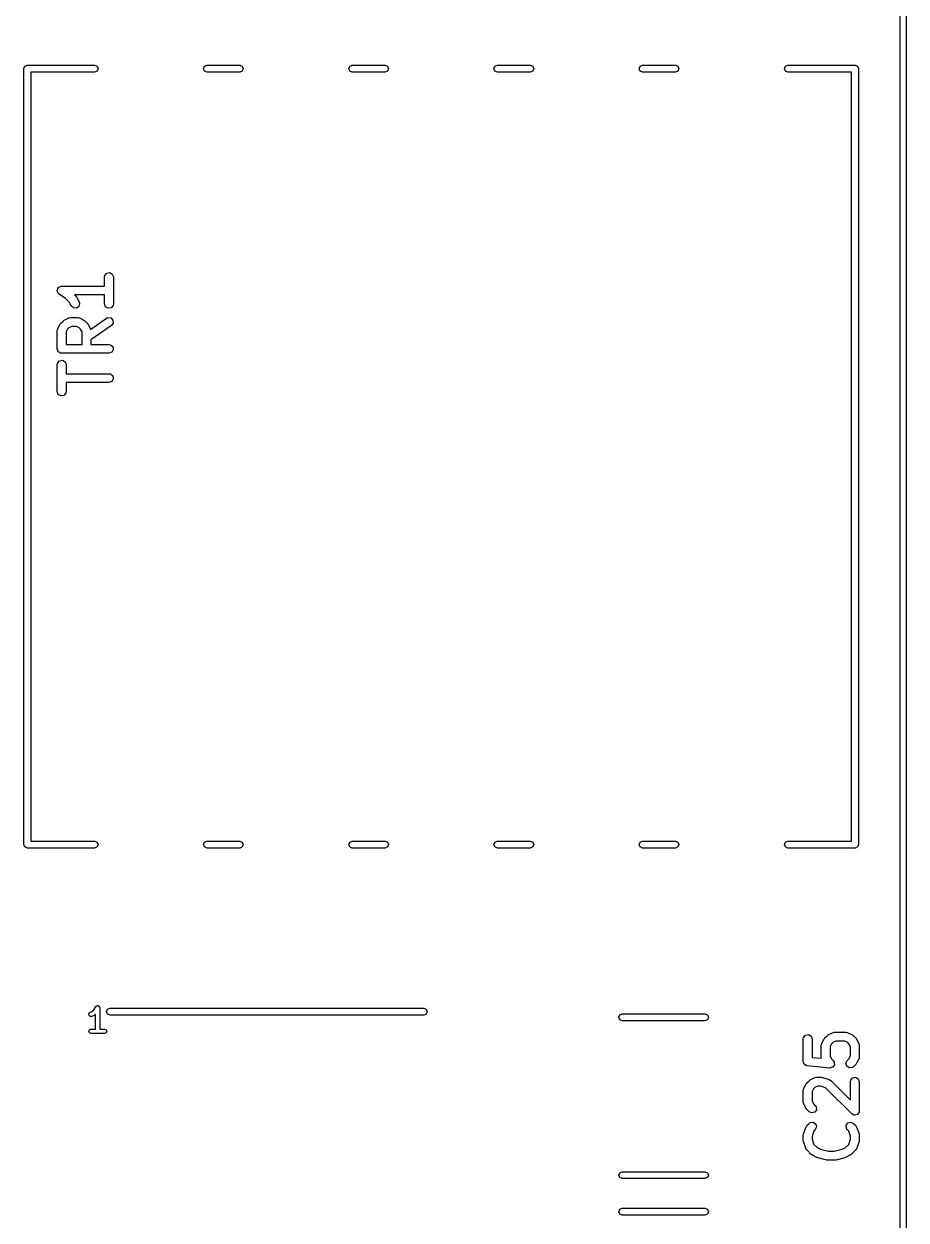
# Model space of a CAD drawing. Extents: x 0 to 4.25, y -4.42 to 0.
# Drawn here: x 3.656 to 4.254, y -2.938 to -2.127 of the extents above; entities that cross this region are included whole.
import ezdxf

# ---------------------------------------------------------------- set-up
doc = ezdxf.new("R2010")
doc.units = 0
doc.header["$MEASUREMENT"] = 0
doc.layers.add('BLACK', color=7, linetype='CONTINUOUS')

msp = doc.modelspace()

# ---------------------------------------------------------------- linework, layer by layer
at = {"layer": 'BLACK', "linetype": 'CONTINUOUS'}
for p, q in [((4.25394, 0), (4.25394, -4.33071)), ((4.25, -4.32874), (4.25, -0.001969)), ((3.656, -2.15735), (3.65669, -2.15568)), ((3.65669, -2.15568), (3.65836, -2.15499)), ((3.65836, -2.15499), (3.70391, -2.15499)), ((3.70391, -2.15499), (3.70558, -2.15568)), ((3.70558, -2.15568), (3.70627, -2.15735)), ((3.77775, -2.15735), (3.77844, -2.15568)), ((3.77844, -2.15568), (3.78011, -2.15499)), ((3.78011, -2.15499), (3.80233, -2.15499)), ((3.80233, -2.15499), (3.804, -2.15568)), ((3.804, -2.15568), (3.8047, -2.15735)), ((3.87617, -2.15735), (3.87686, -2.15568)), ((3.87686, -2.15568), (3.87853, -2.15499)), ((3.87853, -2.15499), (3.90076, -2.15499)), ((3.90076, -2.15499), (3.90243, -2.15568)), ((3.90243, -2.15568), (3.90312, -2.15735)), ((3.9746, -2.15735), (3.97529, -2.15568)), ((3.97529, -2.15568), (3.97696, -2.15499)), ((3.97696, -2.15499), (3.99918, -2.15499)), ((3.99918, -2.15499), (4.00085, -2.15568)), ((4.00085, -2.15568), (4.00155, -2.15735)), ((4.07302, -2.15735), (4.07371, -2.15568)), ((4.07371, -2.15568), (4.07538, -2.15499)), ((4.07538, -2.15499), (4.09761, -2.15499)), ((4.09761, -2.15499), (4.09928, -2.15568)), ((4.09928, -2.15568), (4.09997, -2.15735)), ((4.17145, -2.15735), (4.17214, -2.15568)), ((4.17214, -2.15568), (4.17381, -2.15499)), ((4.17381, -2.15499), (4.21936, -2.15499)), ((4.21936, -2.15499), (4.22103, -2.15568)), ((4.22103, -2.15568), (4.22172, -2.15735)), ((3.656, -2.68335), (3.656, -2.15735)), ((3.70391, -2.15972), (3.66072, -2.15972)), ((3.66072, -2.15972), (3.66072, -2.68099)), ((3.70558, -2.15902), (3.70391, -2.15972)), ((3.70627, -2.15735), (3.70558, -2.15902)), ((3.77844, -2.15902), (3.77775, -2.15735)), ((3.78011, -2.15972), (3.77844, -2.15902)), ((3.80233, -2.15972), (3.78011, -2.15972)), ((3.804, -2.15902), (3.80233, -2.15972)), ((3.8047, -2.15735), (3.804, -2.15902)), ((3.87686, -2.15902), (3.87617, -2.15735)), ((3.87853, -2.15972), (3.87686, -2.15902)), ((3.90076, -2.15972), (3.87853, -2.15972)), ((3.90243, -2.15902), (3.90076, -2.15972)), ((3.90312, -2.15735), (3.90243, -2.15902)), ((3.97529, -2.15902), (3.9746, -2.15735)), ((3.97696, -2.15972), (3.97529, -2.15902)), ((3.99918, -2.15972), (3.97696, -2.15972)), ((4.00085, -2.15902), (3.99918, -2.15972)), ((4.00155, -2.15735), (4.00085, -2.15902)), ((4.07371, -2.15902), (4.07302, -2.15735)), ((4.07538, -2.15972), (4.07371, -2.15902)), ((4.09761, -2.15972), (4.07538, -2.15972)), ((4.09928, -2.15902), (4.09761, -2.15972)), ((4.09997, -2.15735), (4.09928, -2.15902)), ((4.17214, -2.15902), (4.17145, -2.15735)), ((4.17381, -2.15972), (4.17214, -2.15902)), ((4.217, -2.15972), (4.17381, -2.15972)), ((4.217, -2.68099), (4.217, -2.15972)), ((4.22172, -2.15735), (4.22172, -2.68335)), ((3.71061, -2.29857), (3.71079, -2.29755)), ((3.71061, -2.30471), (3.71061, -2.29857)), ((3.71079, -2.29755), (3.71211, -2.29597)), ((3.71211, -2.29597), (3.71413, -2.29562)), ((3.71413, -2.29562), (3.71591, -2.29664)), ((3.71591, -2.29664), (3.71661, -2.29857)), ((3.71661, -2.29857), (3.71661, -2.31686)), ((3.67862, -2.30752), (3.67869, -2.30736)), ((3.67886, -2.30836), (3.67862, -2.30752)), ((3.67866, -2.30719), (3.67909, -2.30644)), ((3.67869, -2.30736), (3.67866, -2.30719)), ((3.67901, -2.30922), (3.67886, -2.30836)), ((3.67914, -2.30933), (3.67901, -2.30922)), ((3.67909, -2.30644), (3.67944, -2.30564)), ((3.67919, -2.30949), (3.67914, -2.30933)), ((3.67995, -2.31021), (3.67919, -2.30949)), ((3.67944, -2.30564), (3.6796, -2.30557)), ((3.6796, -2.30557), (3.67968, -2.30542)), ((3.67968, -2.30542), (3.6805, -2.30512)), ((3.68427, -2.31309), (3.67995, -2.31021)), ((3.6805, -2.30512), (3.68128, -2.30473)), ((3.68128, -2.30473), (3.68145, -2.30477)), ((3.68145, -2.30477), (3.68161, -2.30471)), ((3.68161, -2.30471), (3.71061, -2.30471)), ((3.71061, -2.31072), (3.69038, -2.31072)), ((3.69038, -2.31072), (3.69135, -2.31169)), ((3.71061, -2.31686), (3.71061, -2.31072)), ((3.68676, -2.31559), (3.68427, -2.31309)), ((3.68807, -2.3182), (3.68676, -2.31559)), ((3.68956, -2.31961), (3.68807, -2.3182)), ((3.69135, -2.31169), (3.69186, -2.31242)), ((3.69326, -2.31851), (3.69161, -2.31973)), ((3.69186, -2.31242), (3.69191, -2.31247)), ((3.69191, -2.31247), (3.69344, -2.31552)), ((3.69373, -2.31651), (3.69326, -2.31851)), ((3.69344, -2.31552), (3.69373, -2.31651)), ((3.71131, -2.31879), (3.71061, -2.31686)), ((3.71309, -2.31981), (3.71131, -2.31879)), ((3.71643, -2.31788), (3.71511, -2.31946)), ((3.71661, -2.31686), (3.71643, -2.31788)), ((3.68332, -2.32789), (3.68636, -2.32637)), ((3.68636, -2.32637), (3.68736, -2.32607)), ((3.68736, -2.32607), (3.68754, -2.32611)), ((3.68754, -2.32611), (3.68771, -2.32605)), ((3.68771, -2.32605), (3.69228, -2.32605)), ((3.69161, -2.31973), (3.68956, -2.31961)), ((3.69228, -2.32605), (3.6933, -2.32623)), ((3.6933, -2.32623), (3.69344, -2.32634)), ((3.69344, -2.32634), (3.69362, -2.32637)), ((3.69362, -2.32637), (3.69667, -2.32789)), ((3.70115, -2.33411), (3.71189, -2.32659)), ((3.71189, -2.32659), (3.71283, -2.32615)), ((3.71283, -2.32615), (3.71488, -2.32633)), ((3.71511, -2.31946), (3.71309, -2.31981)), ((3.71488, -2.32633), (3.71633, -2.32778)), ((3.67861, -2.33514), (3.67879, -2.33412)), ((3.67861, -2.34733), (3.67861, -2.33514)), ((3.67879, -2.33412), (3.67891, -2.33398)), ((3.67891, -2.33398), (3.67893, -2.3338)), ((3.67893, -2.3338), (3.68045, -2.33075)), ((3.68045, -2.33075), (3.68098, -2.33003)), ((3.68098, -2.33003), (3.68101, -2.32997)), ((3.68101, -2.32997), (3.68254, -2.32845)), ((3.68254, -2.32845), (3.68327, -2.32794)), ((3.68327, -2.32794), (3.68332, -2.32789)), ((3.6856, -2.33387), (3.68461, -2.33585)), ((3.68643, -2.33304), (3.6856, -2.33387)), ((3.68841, -2.33205), (3.68643, -2.33304)), ((3.69157, -2.33205), (3.68841, -2.33205)), ((3.69355, -2.33304), (3.69157, -2.33205)), ((3.69438, -2.33387), (3.69355, -2.33304)), ((3.69537, -2.33585), (3.69438, -2.33387)), ((3.69667, -2.32789), (3.69739, -2.32842)), ((3.69739, -2.32842), (3.69745, -2.32845)), ((3.69745, -2.32845), (3.69897, -2.32997)), ((3.69897, -2.32997), (3.69948, -2.33071)), ((3.69948, -2.33071), (3.69953, -2.33075)), ((3.69953, -2.33075), (3.70106, -2.3338)), ((3.70106, -2.3338), (3.70115, -2.33411)), ((3.71533, -2.33151), (3.70137, -2.34128)), ((3.71651, -2.32983), (3.71533, -2.33151)), ((3.71633, -2.32778), (3.71651, -2.32983)), ((3.68461, -2.33585), (3.68461, -2.34433)), ((3.69537, -2.34433), (3.69537, -2.33585)), ((3.70137, -2.34128), (3.70137, -2.34433)), ((3.67888, -2.34807), (3.67861, -2.34733)), ((3.67901, -2.34883), (3.67888, -2.34807)), ((3.67922, -2.34901), (3.67901, -2.34883)), ((3.67931, -2.34926), (3.67922, -2.34901)), ((3.67999, -2.34965), (3.67931, -2.34926)), ((3.68058, -2.35015), (3.67999, -2.34965)), ((3.68097, -2.35022), (3.68058, -2.35015)), ((3.68109, -2.35029), (3.68097, -2.35022)), ((3.68122, -2.35027), (3.68109, -2.35029)), ((3.68161, -2.35033), (3.68122, -2.35027)), ((3.71361, -2.35033), (3.68161, -2.35033)), ((3.68461, -2.34433), (3.69537, -2.34433)), ((3.70137, -2.34433), (3.71361, -2.34433)), ((3.71361, -2.34433), (3.71464, -2.34451)), ((3.71554, -2.34963), (3.71361, -2.35033)), ((3.71464, -2.34451), (3.71621, -2.34583)), ((3.71656, -2.34786), (3.71554, -2.34963)), ((3.71621, -2.34583), (3.71656, -2.34786)), ((3.67861, -2.358), (3.67879, -2.35697)), ((3.67861, -2.37629), (3.67861, -2.358)), ((3.67879, -2.35697), (3.68011, -2.3554)), ((3.68011, -2.3554), (3.68213, -2.35505)), ((3.68213, -2.35505), (3.68391, -2.35607)), ((3.68391, -2.35607), (3.68461, -2.358)), ((3.68461, -2.358), (3.68461, -2.36414)), ((3.68461, -2.36414), (3.71361, -2.36414)), ((3.71361, -2.36414), (3.71464, -2.36432)), ((3.71464, -2.36432), (3.71621, -2.36564)), ((3.71656, -2.36766), (3.71554, -2.36944)), ((3.71621, -2.36564), (3.71656, -2.36766)), ((3.71361, -2.37014), (3.68461, -2.37014)), ((3.68461, -2.37014), (3.68461, -2.37629)), ((3.71554, -2.36944), (3.71361, -2.37014)), ((3.67931, -2.37821), (3.67861, -2.37629)), ((3.68109, -2.37924), (3.67931, -2.37821)), ((3.68311, -2.37888), (3.68109, -2.37924)), ((3.68443, -2.37731), (3.68311, -2.37888)), ((3.68461, -2.37629), (3.68443, -2.37731)), ((3.65669, -2.68502), (3.656, -2.68335)), ((3.66072, -2.68099), (3.70391, -2.68099)), ((3.70391, -2.68099), (3.70558, -2.68168)), ((3.70558, -2.68168), (3.70627, -2.68335)), ((3.70627, -2.68335), (3.70558, -2.68502)), ((3.77775, -2.68335), (3.77844, -2.68168)), ((3.77844, -2.68502), (3.77775, -2.68335)), ((3.77844, -2.68168), (3.78011, -2.68099)), ((3.78011, -2.68099), (3.80233, -2.68099)), ((3.80233, -2.68099), (3.804, -2.68168)), ((3.804, -2.68168), (3.8047, -2.68335)), ((3.8047, -2.68335), (3.804, -2.68502)), ((3.87617, -2.68335), (3.87686, -2.68168)), ((3.87686, -2.68502), (3.87617, -2.68335)), ((3.87686, -2.68168), (3.87853, -2.68099)), ((3.87853, -2.68099), (3.90076, -2.68099)), ((3.90076, -2.68099), (3.90243, -2.68168)), ((3.90243, -2.68168), (3.90312, -2.68335)), ((3.90312, -2.68335), (3.90243, -2.68502)), ((3.9746, -2.68335), (3.97529, -2.68168)), ((3.97529, -2.68502), (3.9746, -2.68335)), ((3.97529, -2.68168), (3.97696, -2.68099)), ((3.97696, -2.68099), (3.99918, -2.68099)), ((3.99918, -2.68099), (4.00085, -2.68168)), ((4.00085, -2.68168), (4.00155, -2.68335)), ((4.00155, -2.68335), (4.00085, -2.68502)), ((4.07302, -2.68335), (4.07371, -2.68168)), ((4.07371, -2.68502), (4.07302, -2.68335)), ((4.07371, -2.68168), (4.07538, -2.68099)), ((4.07538, -2.68099), (4.09761, -2.68099)), ((4.09761, -2.68099), (4.09928, -2.68168)), ((4.09928, -2.68168), (4.09997, -2.68335)), ((4.09997, -2.68335), (4.09928, -2.68502)), ((4.17145, -2.68335), (4.17214, -2.68168)), ((4.17214, -2.68502), (4.17145, -2.68335)), ((4.17214, -2.68168), (4.17381, -2.68099)), ((4.17381, -2.68099), (4.217, -2.68099)), ((4.22172, -2.68335), (4.22103, -2.68502)), ((3.65836, -2.68572), (3.65669, -2.68502)), ((3.70391, -2.68572), (3.65836, -2.68572)), ((3.70558, -2.68502), (3.70391, -2.68572)), ((3.78011, -2.68572), (3.77844, -2.68502)), ((3.80233, -2.68572), (3.78011, -2.68572)), ((3.804, -2.68502), (3.80233, -2.68572)), ((3.87853, -2.68572), (3.87686, -2.68502)), ((3.90076, -2.68572), (3.87853, -2.68572)), ((3.90243, -2.68502), (3.90076, -2.68572)), ((3.97696, -2.68572), (3.97529, -2.68502)), ((3.99918, -2.68572), (3.97696, -2.68572)), ((4.00085, -2.68502), (3.99918, -2.68572)), ((4.07538, -2.68572), (4.07371, -2.68502)), ((4.09761, -2.68572), (4.07538, -2.68572)), ((4.09928, -2.68502), (4.09761, -2.68572)), ((4.17381, -2.68572), (4.17214, -2.68502)), ((4.21936, -2.68572), (4.17381, -2.68572)), ((4.22103, -2.68502), (4.21936, -2.68572)), ((3.70003, -2.79813), (3.70078, -2.79726)), ((3.70078, -2.79726), (3.70209, -2.79661)), ((3.70209, -2.79661), (3.70333, -2.79536)), ((3.70333, -2.79536), (3.70478, -2.7932)), ((3.70478, -2.7932), (3.7049, -2.79312)), ((3.7049, -2.79312), (3.70496, -2.79297)), ((3.70496, -2.79297), (3.70537, -2.79281)), ((3.70537, -2.79281), (3.70573, -2.79256)), ((3.70573, -2.79256), (3.70588, -2.79259)), ((3.70588, -2.79259), (3.70602, -2.79253)), ((3.70602, -2.79253), (3.70643, -2.7927)), ((3.70643, -2.7927), (3.70686, -2.79279)), ((3.70686, -2.79279), (3.70694, -2.79291)), ((3.70694, -2.79291), (3.70708, -2.79297)), ((3.70708, -2.79297), (3.70725, -2.79338)), ((3.70725, -2.79338), (3.70749, -2.79374)), ((3.70749, -2.79374), (3.70746, -2.79389)), ((3.70746, -2.79389), (3.70752, -2.79403)), ((3.70752, -2.79403), (3.70752, -2.80853)), ((3.71205, -2.79661), (3.71274, -2.79494)), ((3.71274, -2.79828), (3.71205, -2.79661)), ((3.71274, -2.79494), (3.71441, -2.79425)), ((3.71441, -2.79425), (3.92701, -2.79425)), ((3.92701, -2.79425), (3.92868, -2.79494)), ((3.92868, -2.79494), (3.92937, -2.79661)), ((3.92937, -2.79661), (3.92868, -2.79828)), ((3.70011, -2.79928), (3.70003, -2.79813)), ((3.70098, -2.80003), (3.70011, -2.79928)), ((3.70212, -2.79995), (3.70098, -2.80003)), ((3.70365, -2.79918), (3.70212, -2.79995)), ((3.70381, -2.799), (3.70365, -2.79918)), ((3.70404, -2.7989), (3.70381, -2.799)), ((3.70452, -2.79842), (3.70404, -2.7989)), ((3.70452, -2.80853), (3.70452, -2.79842)), ((3.71441, -2.79898), (3.71274, -2.79828)), ((3.92701, -2.79898), (3.71441, -2.79898)), ((3.92868, -2.79828), (3.92701, -2.79898)), ((4.05924, -2.80043), (4.05993, -2.79876)), ((4.05993, -2.8021), (4.05924, -2.80043)), ((4.05993, -2.79876), (4.0616, -2.79807)), ((4.0616, -2.8028), (4.05993, -2.8021)), ((4.0616, -2.79807), (4.11761, -2.79807)), ((4.11761, -2.8028), (4.0616, -2.8028)), ((4.11761, -2.79807), (4.11928, -2.79876)), ((4.11928, -2.8021), (4.11761, -2.8028)), ((4.11928, -2.79876), (4.11997, -2.80043)), ((4.11997, -2.80043), (4.11928, -2.8021)), ((3.69995, -2.81003), (3.70039, -2.80897)), ((3.70039, -2.81109), (3.69995, -2.81003)), ((3.70039, -2.80897), (3.70145, -2.80853)), ((3.70145, -2.81153), (3.70039, -2.81109)), ((3.70145, -2.80853), (3.70452, -2.80853)), ((3.7106, -2.81153), (3.70145, -2.81153)), ((3.70752, -2.80853), (3.7106, -2.80853)), ((3.7106, -2.80853), (3.71166, -2.80897)), ((3.71166, -2.81109), (3.7106, -2.81153)), ((3.71166, -2.80897), (3.7121, -2.81003)), ((3.7121, -2.81003), (3.71166, -2.81109)), ((4.18442, -2.81409), (4.18574, -2.81252)), ((4.18574, -2.81252), (4.18776, -2.81216)), ((4.18776, -2.81216), (4.18954, -2.81319)), ((4.18954, -2.81319), (4.19024, -2.81512)), ((4.19883, -2.81452), (4.20036, -2.813)), ((4.20036, -2.813), (4.20109, -2.81248)), ((4.20109, -2.81248), (4.20114, -2.81244)), ((4.20114, -2.81244), (4.20418, -2.81091)), ((4.20418, -2.81091), (4.20518, -2.81062)), ((4.20518, -2.81062), (4.20536, -2.81066)), ((4.20536, -2.81066), (4.20553, -2.8106)), ((4.20553, -2.8106), (4.21314, -2.8106)), ((4.21314, -2.8106), (4.21417, -2.81078)), ((4.21417, -2.81078), (4.21431, -2.81089)), ((4.21431, -2.81089), (4.21449, -2.81091)), ((4.21449, -2.81091), (4.21753, -2.81244)), ((4.21753, -2.81244), (4.21825, -2.81297)), ((4.21825, -2.81297), (4.21831, -2.813)), ((4.21831, -2.813), (4.21984, -2.81452)), ((4.18424, -2.81512), (4.18442, -2.81409)), ((4.18424, -2.83036), (4.18424, -2.81512)), ((4.19024, -2.81512), (4.19024, -2.82764)), ((4.19643, -2.81969), (4.19661, -2.81866)), ((4.19643, -2.82731), (4.19643, -2.81969)), ((4.19661, -2.81866), (4.19673, -2.81853)), ((4.19673, -2.81853), (4.19675, -2.81835)), ((4.19675, -2.81835), (4.19827, -2.8153)), ((4.19827, -2.8153), (4.19881, -2.81458)), ((4.19881, -2.81458), (4.19883, -2.81452)), ((4.20342, -2.81842), (4.20243, -2.8204)), ((4.20243, -2.8204), (4.20243, -2.8266)), ((4.20426, -2.81758), (4.20342, -2.81842)), ((4.20623, -2.8166), (4.20426, -2.81758)), ((4.21244, -2.8166), (4.20623, -2.8166)), ((4.21442, -2.81758), (4.21244, -2.8166)), ((4.21525, -2.81842), (4.21442, -2.81758)), ((4.21624, -2.8204), (4.21525, -2.81842)), ((4.21624, -2.8266), (4.21624, -2.8204)), ((4.21984, -2.81452), (4.22035, -2.81526)), ((4.22035, -2.81526), (4.2204, -2.8153)), ((4.2204, -2.8153), (4.22192, -2.81835)), ((4.22192, -2.81835), (4.22222, -2.81935)), ((4.22222, -2.81935), (4.22218, -2.81952)), ((4.22218, -2.81952), (4.22224, -2.81969)), ((4.22224, -2.81969), (4.22224, -2.82731)), ((4.19024, -2.82764), (4.19664, -2.82828)), ((4.19649, -2.82748), (4.19643, -2.82731)), ((4.19645, -2.82765), (4.19649, -2.82748)), ((4.19664, -2.82828), (4.19645, -2.82765)), ((4.20243, -2.8266), (4.20342, -2.82858)), ((4.20342, -2.82858), (4.2046, -2.82976)), ((4.2046, -2.82976), (4.2052, -2.83061)), ((4.2132, -2.83162), (4.21407, -2.82976)), ((4.21407, -2.82976), (4.21525, -2.82858)), ((4.21525, -2.82858), (4.21624, -2.8266)), ((4.22192, -2.82865), (4.2204, -2.8317)), ((4.22194, -2.82847), (4.22192, -2.82865)), ((4.22206, -2.82834), (4.22194, -2.82847)), ((4.22224, -2.82731), (4.22206, -2.82834)), ((4.18446, -2.83096), (4.18424, -2.83036)), ((4.18451, -2.83159), (4.18446, -2.83096)), ((4.1848, -2.83189), (4.18451, -2.83159)), ((4.18494, -2.83229), (4.1848, -2.83189)), ((4.18549, -2.8326), (4.18494, -2.83229)), ((4.18594, -2.83306), (4.18549, -2.8326)), ((4.18661, -2.83325), (4.18594, -2.83306)), ((4.18672, -2.83331), (4.18661, -2.83325)), ((4.18679, -2.8333), (4.18672, -2.83331)), ((4.18694, -2.83334), (4.18679, -2.8333)), ((4.20218, -2.83487), (4.18694, -2.83334)), ((4.2022, -2.83486), (4.20218, -2.83487)), ((4.20222, -2.83487), (4.2022, -2.83486)), ((4.20319, -2.83461), (4.20222, -2.83487)), ((4.20417, -2.83436), (4.20319, -2.83461)), ((4.20418, -2.83434), (4.20417, -2.83436)), ((4.2042, -2.83434), (4.20418, -2.83434)), ((4.20478, -2.83351), (4.2042, -2.83434)), ((4.20537, -2.83269), (4.20478, -2.83351)), ((4.2052, -2.83061), (4.2052, -2.83063)), ((4.2052, -2.83063), (4.20521, -2.83065)), ((4.20521, -2.83065), (4.20529, -2.83165)), ((4.20529, -2.83165), (4.20538, -2.83266)), ((4.20538, -2.83266), (4.20536, -2.83267)), ((4.20536, -2.83267), (4.20537, -2.83269)), ((4.21373, -2.8336), (4.2132, -2.83162)), ((4.21542, -2.83478), (4.21373, -2.8336)), ((4.21746, -2.8346), (4.21542, -2.83478)), ((4.21831, -2.834), (4.21746, -2.8346)), ((4.21984, -2.83248), (4.21831, -2.834)), ((4.21987, -2.83242), (4.21984, -2.83248)), ((4.2204, -2.8317), (4.21987, -2.83242)), ((4.18456, -2.84883), (4.18608, -2.84578)), ((4.18608, -2.84578), (4.18661, -2.84506)), ((4.18661, -2.84506), (4.18664, -2.845)), ((4.18664, -2.845), (4.18817, -2.84347)), ((4.18817, -2.84347), (4.1889, -2.84296)), ((4.1889, -2.84296), (4.18895, -2.84291)), ((4.18895, -2.84291), (4.19199, -2.84139)), ((4.19199, -2.84139), (4.19299, -2.84109)), ((4.19299, -2.84109), (4.19317, -2.84113)), ((4.19317, -2.84113), (4.19334, -2.84107)), ((4.19334, -2.84107), (4.19638, -2.84107)), ((4.19638, -2.84107), (4.19727, -2.84123)), ((4.19727, -2.84123), (4.19733, -2.84123)), ((4.19733, -2.84123), (4.2019, -2.84275)), ((4.2019, -2.84275), (4.20282, -2.84325)), ((4.20282, -2.84325), (4.20291, -2.8434)), ((4.20291, -2.8434), (4.20308, -2.84347)), ((4.20308, -2.84347), (4.21624, -2.85664)), ((4.21624, -2.84407), (4.21642, -2.84305)), ((4.21624, -2.85664), (4.21624, -2.84407)), ((4.21642, -2.84305), (4.21774, -2.84147)), ((4.21774, -2.84147), (4.21976, -2.84112)), ((4.21976, -2.84112), (4.22154, -2.84214)), ((4.22154, -2.84214), (4.22224, -2.84407)), ((4.22224, -2.84407), (4.22224, -2.86388)), ((4.18424, -2.85017), (4.18442, -2.84914)), ((4.18424, -2.85779), (4.18424, -2.85017)), ((4.18442, -2.84914), (4.18454, -2.849)), ((4.18454, -2.849), (4.18456, -2.84883)), ((4.19123, -2.8489), (4.19024, -2.85088)), ((4.19024, -2.85088), (4.19024, -2.85708)), ((4.19206, -2.84806), (4.19123, -2.8489)), ((4.19404, -2.84707), (4.19206, -2.84806)), ((4.1959, -2.84707), (4.19404, -2.84707)), ((4.19933, -2.84822), (4.1959, -2.84707)), ((4.21712, -2.866), (4.19933, -2.84822)), ((4.1843, -2.85795), (4.18424, -2.85779)), ((4.18426, -2.85813), (4.1843, -2.85795)), ((4.18456, -2.85913), (4.18426, -2.85813)), ((4.18608, -2.86218), (4.18456, -2.85913)), ((4.18613, -2.86222), (4.18608, -2.86218)), ((4.18664, -2.86295), (4.18613, -2.86222)), ((4.19024, -2.85708), (4.19123, -2.85906)), ((4.19123, -2.85906), (4.19241, -2.86024)), ((4.19241, -2.86024), (4.19301, -2.86109)), ((4.19301, -2.86109), (4.19319, -2.86313)), ((4.18817, -2.86448), (4.18664, -2.86295)), ((4.19003, -2.86535), (4.18817, -2.86448)), ((4.19201, -2.86481), (4.19003, -2.86535)), ((4.19319, -2.86313), (4.19201, -2.86481)), ((4.21794, -2.86638), (4.21712, -2.866)), ((4.21872, -2.86684), (4.21794, -2.86638)), ((4.21885, -2.86681), (4.21872, -2.86684)), ((4.21898, -2.86687), (4.21885, -2.86681)), ((4.21985, -2.86664), (4.21898, -2.86687)), ((4.22074, -2.86648), (4.21985, -2.86664)), ((4.22083, -2.86637), (4.22074, -2.86648)), ((4.22096, -2.86634), (4.22083, -2.86637)), ((4.22148, -2.8656), (4.22096, -2.86634)), ((4.22206, -2.86491), (4.22148, -2.8656)), ((4.22209, -2.86472), (4.22206, -2.86491)), ((4.22214, -2.86466), (4.22209, -2.86472)), ((4.22224, -2.86388), (4.22213, -2.86453)), ((4.22213, -2.86453), (4.22214, -2.86466)), ((4.18439, -2.87969), (4.18592, -2.87512)), ((4.18592, -2.87512), (4.18641, -2.87421)), ((4.18641, -2.87421), (4.18657, -2.87411)), ((4.18657, -2.87411), (4.18664, -2.87395)), ((4.18664, -2.87395), (4.18817, -2.87243)), ((4.18817, -2.87243), (4.18902, -2.87183)), ((4.18902, -2.87183), (4.19106, -2.87165)), ((4.19139, -2.87769), (4.19024, -2.88113)), ((4.19106, -2.87165), (4.19274, -2.87283)), ((4.19241, -2.87667), (4.19139, -2.87769)), ((4.19328, -2.87481), (4.19241, -2.87667)), ((4.19274, -2.87283), (4.19328, -2.87481)), ((4.21329, -2.87377), (4.21447, -2.87209)), ((4.21347, -2.87582), (4.21329, -2.87377)), ((4.21407, -2.87667), (4.21347, -2.87582)), ((4.21509, -2.87769), (4.21407, -2.87667)), ((4.21447, -2.87209), (4.21645, -2.87156)), ((4.21624, -2.88113), (4.21509, -2.87769)), ((4.21645, -2.87156), (4.21831, -2.87243)), ((4.21831, -2.87243), (4.21984, -2.87395)), ((4.21984, -2.87395), (4.22044, -2.8748)), ((4.22044, -2.8748), (4.22045, -2.87498)), ((4.22045, -2.87498), (4.22056, -2.87512)), ((4.22056, -2.87512), (4.22209, -2.87969)), ((4.18424, -2.88064), (4.1844, -2.87976)), ((4.18424, -2.88369), (4.18424, -2.88064)), ((4.18426, -2.88375), (4.18424, -2.88369)), ((4.18439, -2.88464), (4.18426, -2.88375)), ((4.1844, -2.87976), (4.18439, -2.87969)), ((4.18592, -2.88921), (4.18439, -2.88464)), ((4.19024, -2.88113), (4.19024, -2.8832)), ((4.19024, -2.8832), (4.19139, -2.88664)), ((4.19139, -2.88664), (4.19359, -2.88884)), ((4.21289, -2.88884), (4.21509, -2.88664)), ((4.21509, -2.88664), (4.21624, -2.8832)), ((4.21624, -2.8832), (4.21624, -2.88113)), ((4.22209, -2.88464), (4.22056, -2.88921)), ((4.22224, -2.88369), (4.22208, -2.88457)), ((4.22208, -2.88457), (4.22209, -2.88464)), ((4.22209, -2.87969), (4.22222, -2.88058)), ((4.22222, -2.88058), (4.22224, -2.88064)), ((4.22224, -2.88064), (4.22224, -2.88369)), ((4.18603, -2.88935), (4.18592, -2.88921)), ((4.18604, -2.88953), (4.18603, -2.88935)), ((4.18664, -2.89038), (4.18604, -2.88953)), ((4.18969, -2.89343), (4.18664, -2.89038)), ((4.18975, -2.89346), (4.18969, -2.89343)), ((4.19047, -2.89399), (4.18975, -2.89346)), ((4.19352, -2.89552), (4.19047, -2.89399)), ((4.19359, -2.88884), (4.19591, -2.89)), ((4.19591, -2.89), (4.20132, -2.89136)), ((4.20132, -2.89136), (4.20516, -2.89136)), ((4.20516, -2.89136), (4.21057, -2.89)), ((4.21057, -2.89), (4.21289, -2.88884)), ((4.21601, -2.89399), (4.21296, -2.89552)), ((4.21606, -2.89395), (4.21601, -2.89399)), ((4.21679, -2.89343), (4.21606, -2.89395)), ((4.21984, -2.89038), (4.21679, -2.89343)), ((4.21991, -2.89022), (4.21984, -2.89038)), ((4.22007, -2.89013), (4.21991, -2.89022)), ((4.22056, -2.88921), (4.22007, -2.89013)), ((4.19366, -2.89553), (4.19352, -2.89552)), ((4.19413, -2.89574), (4.19366, -2.89553)), ((4.20023, -2.89727), (4.19413, -2.89574)), ((4.20036, -2.89725), (4.20023, -2.89727)), ((4.20095, -2.89736), (4.20036, -2.89725)), ((4.20553, -2.89736), (4.20095, -2.89736)), ((4.20566, -2.89731), (4.20553, -2.89736)), ((4.20625, -2.89727), (4.20566, -2.89731)), ((4.21235, -2.89574), (4.20625, -2.89727)), ((4.21247, -2.89566), (4.21235, -2.89574)), ((4.21296, -2.89552), (4.21247, -2.89566)), ((4.05924, -2.90752), (4.05993, -2.90585)), ((4.05993, -2.90919), (4.05924, -2.90752)), ((4.05993, -2.90585), (4.0616, -2.90516)), ((4.0616, -2.90988), (4.05993, -2.90919)), ((4.0616, -2.90516), (4.11761, -2.90516)), ((4.11761, -2.90988), (4.0616, -2.90988)), ((4.11761, -2.90516), (4.11928, -2.90585)), ((4.11928, -2.90919), (4.11761, -2.90988)), ((4.11928, -2.90585), (4.11997, -2.90752)), ((4.11997, -2.90752), (4.11928, -2.90919)), ((4.05924, -2.93232), (4.05993, -2.93065)), ((4.05993, -2.93399), (4.05924, -2.93232)), ((4.05993, -2.93065), (4.0616, -2.92996)), ((4.0616, -2.93469), (4.05993, -2.93399)), ((4.0616, -2.92996), (4.11761, -2.92996)), ((4.11761, -2.93469), (4.0616, -2.93469)), ((4.11761, -2.92996), (4.11928, -2.93065)), ((4.11928, -2.93399), (4.11761, -2.93469)), ((4.11928, -2.93065), (4.11997, -2.93232)), ((4.11997, -2.93232), (4.11928, -2.93399))]:
    msp.add_line(p, q, dxfattribs=at)

doc.saveas('drawing.dxf')
